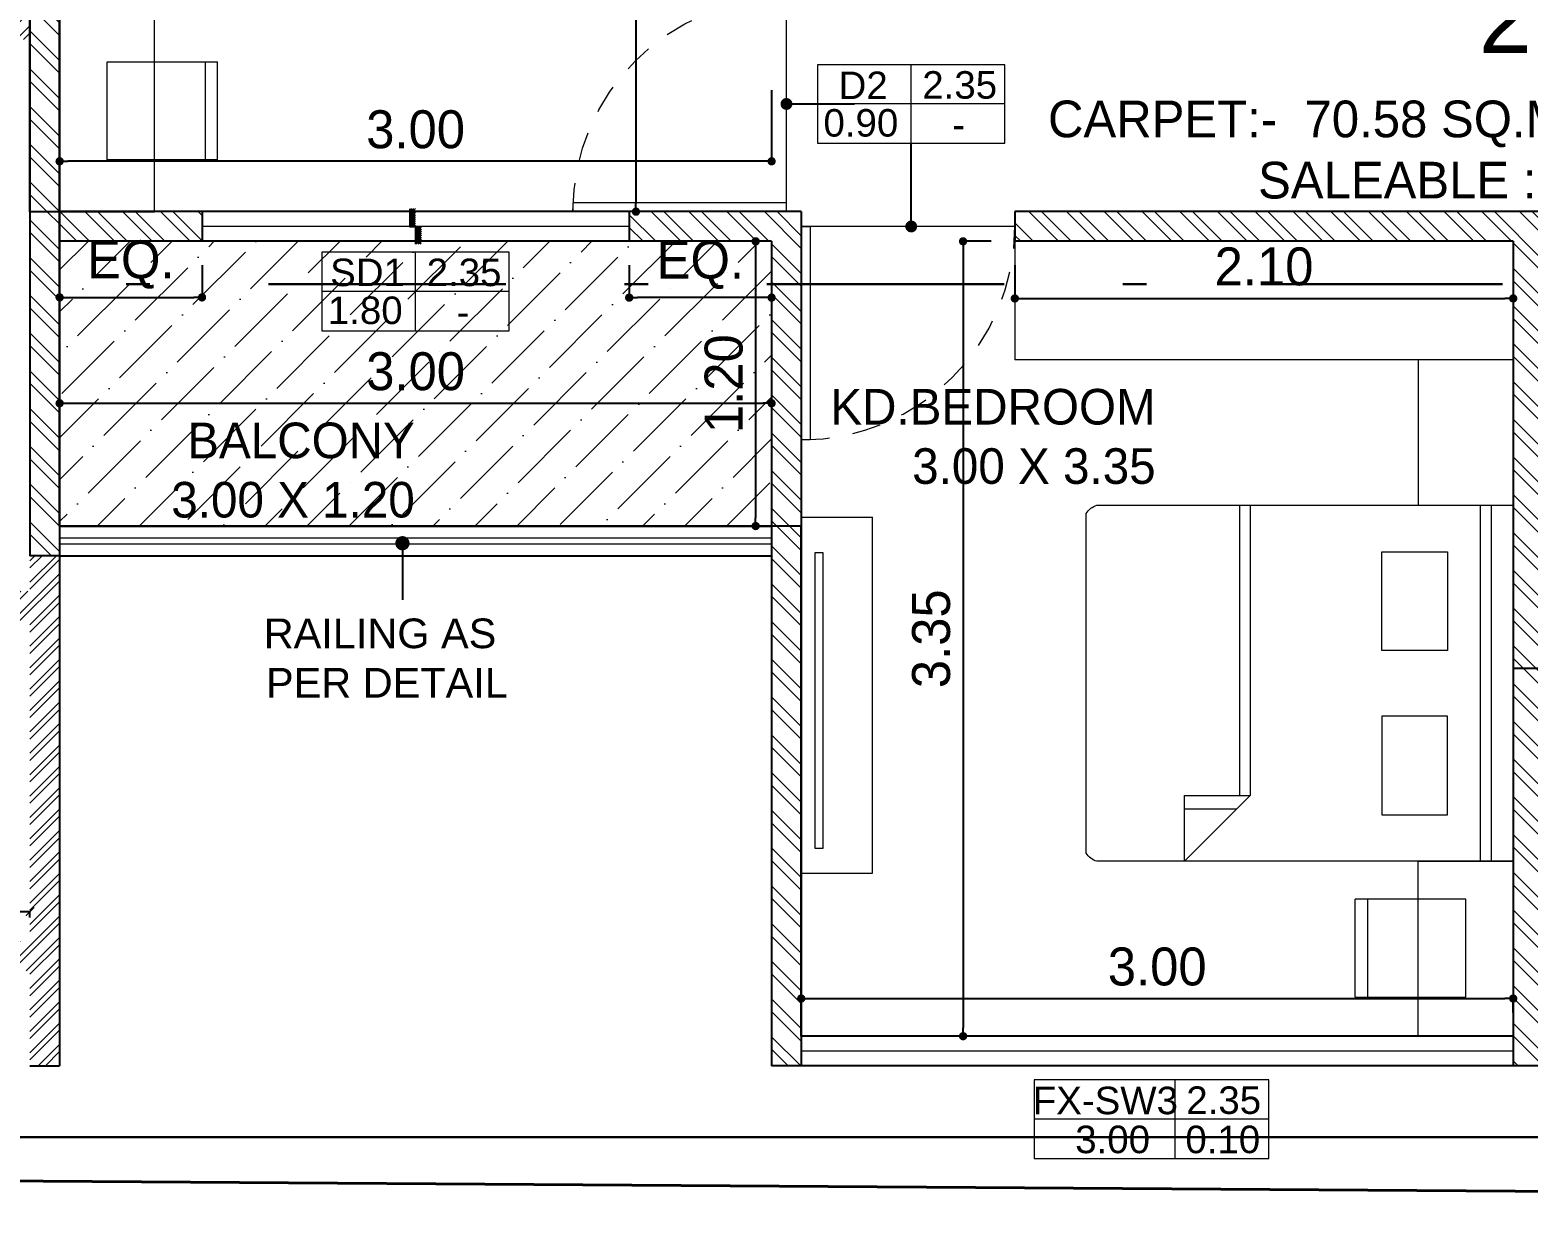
# Model space of a CAD drawing. Header units: metres. Extents: x 494 to 1845, y -666 to 1061.
# Drawn here: x 1526.99 to 1533.3, y 271.01 to 276.02 of the extents above; entities that cross this region are included whole.
import ezdxf

# ---------------------------------------------------------------- set-up
doc = ezdxf.new("R2010")
doc.units = ezdxf.units.M
doc.header["$MEASUREMENT"] = 0
for name, pattern in [('1', [0]), ('ACAD_ISO02W100', [15, 12, -3]), ('DASHDOTX2', [2, 1, -0.5, 0, -0.5])]:
    doc.linetypes.add(name, pattern=pattern)
doc.layers.get('Defpoints').update_dxf_attribs({"color": 12})
for name, color, linetype in [('A-AREA', 1, 'Continuous'), ('PLOT - SURVEY', 1, '1'), ('TILE DROP', 180, '1'), ('VDA DIMENSION', 8, 'Continuous'), ('VDA-TEXT', 250, '1'), ('VDA-WALL BELOW', 8, 'Continuous'), ('VDA_RAILING NOTE', 4, '1'), ('VDA_ROOF', 250, 'Continuous')]:
    doc.layers.add(name, color=color, linetype=linetype)
for name, color, linetype, lineweight in [('A-Wall Hatch', 8, 'Continuous', 9), ('ARCHITECTURAL COMMENTS', 2, 'Continuous', 30), ('DIMENSION', 8, 'Continuous', 5), ('VDA-DOOR', 23, 'Continuous', 5), ('VDA-DW TAGS', 4, 'Continuous', 9), ('VDA-FURNITURE', 8, 'Continuous', 13), ('VDA-HATCH', 8, 'Continuous', 9), ('VDA-RAILING', 25, 'Continuous', 5), ('VDA-SLIDING DOOR', 4, 'Continuous', 9), ('VDA-WALL', 250, 'Continuous', 25), ('VDA_FURNITURE', 8, 'Continuous', 13)]:
    doc.layers.add(name, color=color, linetype=linetype, lineweight=lineweight)
doc.styles.add('arial', font='arial.ttf', dxfattribs={"height": 0.3})
doc.styles.add('RS', font='GOTHIC.TTF')
doc.styles.get("Standard").update_dxf_attribs({"font": 'arial.ttf'})
doc.dimstyles.new('SMALL', dxfattribs={"dimtxt": 0.16, "dimasz": 0.05, "dimexe": 0, "dimexo": 0, "dimgap": 0.05, "dimtad": 0, "dimdec": 1, "dimzin": 0, "dimdsep": 46, "dimtxsty": 'RS', "dimblk": 'ARCHTICK', "dimcen": 2.5, "dimclrd": 256, "dimclre": 256, "dimclrt": 5, "dimadec": 0, "dimazin": 0, "dimtfac": 1, "dimtofl": 0, "dimtmove": 0, "dimatfit": 3, "dimldrblk": 'ARCHTICK', "dimfxl": 0, "dimtolj": 1, "dimtzin": 0, "dimarcsym": 0})
doc.dimstyles.new('SMALL-1', dxfattribs={"dimtxt": 0.16, "dimasz": 0.035, "dimexe": 0, "dimexo": 0.1, "dimgap": 0.05, "dimtad": 1, "dimzin": 0, "dimdsep": 46, "dimtxsty": 'RS', "dimblk": 'DOT', "dimcen": 2.5, "dimclrd": 256, "dimclre": 256, "dimclrt": 5, "dimadec": 0, "dimazin": 0, "dimtfac": 1, "dimtdec": 3, "dimtofl": 0, "dimtmove": 0, "dimatfit": 3, "dimfxl": 0, "dimtolj": 1, "dimtzin": 0, "dimarcsym": 0})
pattern_1 = [(135, (-4e-16, 0.375), (-0.00441942, -0.00441942), [])]

# ---------------------------------------------------------------- blocks, each defined once
blk = doc.blocks.new('SADFASDFS')
at = {"color": 1, "linetype": 'DASHDOTX2', "lineweight": 30}
blk.add_line((64.8523, 0.8567), (-0.9849, 0.8567), dxfattribs=at)
blk = doc.blocks.new('_ArchTick')
at = {"color": 0, "linetype": 'ByBlock', "const_width": 0.15}
blk.add_lwpolyline([(-0.5, -0.5), (0.5, 0.5)], dxfattribs=at)
blk = doc.blocks.new('*D207')
at = {"layer": 'Defpoints', "color": 0}
for p in [(1526.9853, 272.2999), (1526.0853, 272.1747), (1526.9853, 272.1747)]:
    blk.add_point(p, dxfattribs=at)
at = {"layer": 'VDA DIMENSION', "lineweight": -2}
for p, q in [((1526.0853, 272.2747), (1526.0853, 272.2999)), ((1526.0853, 272.2999), (1526.9853, 272.2999)), ((1526.9853, 272.2747), (1526.9853, 272.2999))]:
    blk.add_line(p, q, dxfattribs=at)
at = {"layer": 'VDA DIMENSION', "lineweight": -2, "xscale": 0.035, "yscale": 0.035, "zscale": 0.035}
for p, rotation in [((1526.0853, 272.2999), 179.9999999990736), ((1526.9853, 272.2999), 359.9999999990736)]:
    blk.add_blockref('_ArchTick', p, dxfattribs=dict(at, rotation=rotation))
at = {"layer": 'VDA DIMENSION', "color": 5, "insert": (1526.5353, 272.413), "char_height": 0.12, "attachment_point": 5, "style": 'RS'}
blk.add_mtext('\\A1;0.90', dxfattribs=at)
blk = doc.blocks.new('DFSDFASDFASD')
at = {"layer": 'VDA_ROOF', "color": 5, "lineweight": 30, "ltscale": 4}
blk.add_lwpolyline([(43.72, 7.8762), (16.8656, 4.45), (-16.85, 4.45), (-16.85, -6.375), (7.45, -6.375), (7.45, -7.275), (43.72, -7.275), (43.72, -3.7999), (45.045, -3.7999), (45.045, 0.8251), (43.72, 0.8251)], close=True, dxfattribs=at)
blk = doc.blocks.new('DFV')
at = {"layer": 'VDA_FURNITURE'}
for p, q in [((164.983, 153.5325), (164.9829, 153.0667)), ((164.983, 153.5325), (165.397, 153.5324)), ((165.3969, 153.0666), (165.397, 153.5324)), ((165.397, 153.4806), (164.983, 153.4807)), ((164.9829, 153.0667), (165.3969, 153.0666))]:
    blk.add_line(p, q, dxfattribs=at)
blk = doc.blocks.new('zw$DE63')
at = {"layer": 'VDA-FURNITURE', "extrusion": (-1.50799e-06, 1.20478e-06, 1)}
for p, q in [((0, 1.4654), (0, 0.0346)), ((1.8, 1.5), (0.0462, 1.5)), ((0.6923, 1.2231), (0.4154, 1.5)), ((0.4154, 1.5), (0.4154, 1.2231)), ((1.8, 1.5), (1.6615, 1.5)), ((1.6615, 1.5), (1.6616, 0)), ((1.7077, 0), (1.7077, 1.5)), ((1.8, 0), (1.8, 1.5)), ((1.8, 0), (1.8, 1.5)), ((0.6346, 1.2808), (0.4154, 1.2808)), ((1.2462, 0.8885), (1.2462, 1.3039)), ((1.2462, 1.3039), (1.5231, 1.3039)), ((1.5231, 1.3039), (1.5231, 0.8885)), ((0.4154, 1.2231), (0.6923, 1.2231)), ((0.6462, 0), (0.6462, 1.2231)), ((0.6923, 0), (0.6923, 1.2231)), ((1.5231, 0.8885), (1.2462, 0.8885)), ((1.5231, 0.6116), (1.2462, 0.6116)), ((1.2462, 0.6116), (1.2462, 0.1962)), ((1.5231, 0.1962), (1.5231, 0.6116)), ((1.2462, 0.1962), (1.5231, 0.1962)), ((0.0462, 0), (1.8, 0)), ((1.6616, 0), (1.8, 0))]:
    blk.add_line(p, q, dxfattribs=at)
at = {"layer": 'VDA-FURNITURE'}
for centre, start, end in [((0.065, 1.4268), 104.43861, 149.30258), ((0.065, 0.0732), 210.69742, 255.56139)]:
    blk.add_arc(centre, 0.0756, start, end, dxfattribs=at)
blk = doc.blocks.new('_Dot')
at = {"color": 0, "linetype": 'ByBlock', "lineweight": -2}
blk.add_line((-0.5, 0), (-1, 0), dxfattribs=at)
at = {"color": 0, "linetype": 'ByBlock', "const_width": 0.5}
blk.add_lwpolyline([(-0.25, 0, 1), (0.25, 0, 1)], format="xyb", close=True, dxfattribs=at)
blk = doc.blocks.new('*D412')
at = {"layer": 'Defpoints', "color": 0, "transparency": 16777216}
for p in [(1.815, -1.5808), (1.2435, -5.3558), (1.815, -5.3558)]:
    blk.add_point(p, dxfattribs=at)
at = {"layer": 'DIMENSION', "lineweight": -2, "transparency": 16777216}
for p, q in [((1.5435, -1.5808), (1.2435, -1.5808)), ((1.2435, -1.6158), (1.2435, -5.3208)), ((1.5435, -5.3558), (1.2435, -5.3558))]:
    blk.add_line(p, q, dxfattribs=at)
at = {"layer": 'DIMENSION', "lineweight": -2, "transparency": 16777216, "xscale": 0.035, "yscale": 0.035, "zscale": 0.035}
for p, rotation in [((1.2435, -1.5808), 90), ((1.2435, -5.3558), 270)]:
    blk.add_blockref('_Dot', p, dxfattribs=dict(at, rotation=rotation))
at = {"layer": 'DIMENSION', "color": 5, "transparency": 16777216, "insert": (1.1095, -3.4683), "char_height": 0.16, "attachment_point": 5, "rotation": 90, "style": 'RS'}
blk.add_mtext('\\A1;3.78', dxfattribs=at)
blk = doc.blocks.new('*D413')
at = {"layer": 'Defpoints', "color": 0, "transparency": 16777216}
for p in [(-1.185, -4.4559), (1.815, -4.4558), (-1.185, -5.1436)]:
    blk.add_point(p, dxfattribs=at)
at = {"layer": 'DIMENSION', "lineweight": -2, "transparency": 16777216}
for p, q in [((-1.185, -4.8436), (-1.185, -5.1436)), ((1.815, -4.8436), (1.815, -5.1436)), ((1.78, -5.1436), (-1.15, -5.1436))]:
    blk.add_line(p, q, dxfattribs=at)
at = {"layer": 'DIMENSION', "lineweight": -2, "transparency": 16777216, "xscale": 0.035, "yscale": 0.035, "zscale": 0.035, "rotation": 180}
blk.add_blockref('_Dot', (-1.185, -5.1436), dxfattribs=at)
at = {"layer": 'DIMENSION', "lineweight": -2, "transparency": 16777216, "xscale": 0.035, "yscale": 0.035, "zscale": 0.035}
blk.add_blockref('_Dot', (1.815, -5.1436), dxfattribs=at)
at = {"layer": 'DIMENSION', "color": 5, "transparency": 16777216, "insert": (0.315, -5.0096), "char_height": 0.16, "attachment_point": 5, "style": 'RS'}
blk.add_mtext('\\A1;3.00', dxfattribs=at)
blk = doc.blocks.new('0.9M D')
at = {"layer": 'VDA-DOOR'}
for p, q in [((1526.4784, 311.0275), (1526.4784, 311.9268)), ((1526.4784, 311.9268), (1526.5163, 311.9268)), ((1526.5163, 311.9268), (1526.5163, 311.0275)), ((1526.5163, 311.0275), (1526.4784, 311.0275))]:
    blk.add_line(p, q, dxfattribs=at)
at = {"layer": 'VDA-DOOR', "linetype": 'ACAD_ISO02W100', "ltscale": 0.01}
blk.add_arc((1526.4784, 311.9275), 0.9, 270, 359.95753, dxfattribs=at)
blk = doc.blocks.new('*D420')
at = {"layer": 'Defpoints', "color": 0, "transparency": 16777216}
for p in [(-1.185, -5.4808), (-0.585, -5.4808), (-0.585, -5.7171)]:
    blk.add_point(p, dxfattribs=at)
at = {"layer": 'DIMENSION', "lineweight": -2, "transparency": 16777216}
for p, q in [((-1.185, -5.5808), (-1.185, -5.7171)), ((-0.585, -5.5808), (-0.585, -5.7171)), ((-1.15, -5.7171), (-0.62, -5.7171))]:
    blk.add_line(p, q, dxfattribs=at)
at = {"layer": 'DIMENSION', "lineweight": -2, "transparency": 16777216, "xscale": 0.035, "yscale": 0.035, "zscale": 0.035, "rotation": 180}
blk.add_blockref('_Dot', (-1.185, -5.7171), dxfattribs=at)
at = {"layer": 'DIMENSION', "lineweight": -2, "transparency": 16777216, "xscale": 0.035, "yscale": 0.035, "zscale": 0.035}
blk.add_blockref('_Dot', (-0.585, -5.7171), dxfattribs=at)
at = {"layer": 'DIMENSION', "color": 5, "transparency": 16777216, "insert": (-0.885, -5.5788), "char_height": 0.16, "attachment_point": 5, "style": 'RS'}
blk.add_mtext('\\A1;EQ.', dxfattribs=at)
blk = doc.blocks.new('*D421')
at = {"layer": 'Defpoints', "color": 0, "transparency": 16777216}
for p in [(1.215, -5.4808), (1.815, -5.4808), (1.215, -5.7182)]:
    blk.add_point(p, dxfattribs=at)
at = {"layer": 'DIMENSION', "lineweight": -2, "transparency": 16777216}
for p, q in [((1.215, -5.5808), (1.215, -5.7182)), ((1.815, -5.5808), (1.815, -5.7182)), ((1.78, -5.7182), (1.25, -5.7182))]:
    blk.add_line(p, q, dxfattribs=at)
at = {"layer": 'DIMENSION', "lineweight": -2, "transparency": 16777216, "xscale": 0.035, "yscale": 0.035, "zscale": 0.035, "rotation": 180}
blk.add_blockref('_Dot', (1.215, -5.7182), dxfattribs=at)
at = {"layer": 'DIMENSION', "lineweight": -2, "transparency": 16777216, "xscale": 0.035, "yscale": 0.035, "zscale": 0.035}
blk.add_blockref('_Dot', (1.815, -5.7182), dxfattribs=at)
at = {"layer": 'DIMENSION', "color": 5, "transparency": 16777216, "insert": (1.515, -5.5799), "char_height": 0.16, "attachment_point": 5, "style": 'RS'}
blk.add_mtext('\\A1;EQ.', dxfattribs=at)
blk = doc.blocks.new('*D422')
at = {"layer": 'Defpoints', "color": 0, "transparency": 16777216}
for p in [(-1.185, -5.4808), (1.815, -5.4808), (1.815, -6.1635)]:
    blk.add_point(p, dxfattribs=at)
at = {"layer": 'DIMENSION', "lineweight": -2, "transparency": 16777216}
for p, q in [((-1.185, -5.8635), (-1.185, -6.1635)), ((1.815, -5.8635), (1.815, -6.1635)), ((-1.15, -6.1635), (1.78, -6.1635))]:
    blk.add_line(p, q, dxfattribs=at)
at = {"layer": 'DIMENSION', "lineweight": -2, "transparency": 16777216, "xscale": 0.035, "yscale": 0.035, "zscale": 0.035, "rotation": 180}
blk.add_blockref('_Dot', (-1.185, -6.1635), dxfattribs=at)
at = {"layer": 'DIMENSION', "lineweight": -2, "transparency": 16777216, "xscale": 0.035, "yscale": 0.035, "zscale": 0.035}
blk.add_blockref('_Dot', (1.815, -6.1635), dxfattribs=at)
at = {"layer": 'DIMENSION', "color": 5, "transparency": 16777216, "insert": (0.315, -6.0294), "char_height": 0.16, "attachment_point": 5, "style": 'RS'}
blk.add_mtext('\\A1;3.00', dxfattribs=at)
blk = doc.blocks.new('*D423')
at = {"layer": 'Defpoints', "color": 0, "transparency": 16777216}
for p in [(1.815, -5.4808), (1.7479, -6.6808), (1.815, -6.6808)]:
    blk.add_point(p, dxfattribs=at)
at = {"layer": 'DIMENSION', "lineweight": -2, "transparency": 16777216}
for p, q in [((1.7479, -5.4808), (1.7479, -5.4808)), ((1.7479, -5.5158), (1.7479, -6.6458)), ((1.7479, -6.6808), (1.7479, -6.6808))]:
    blk.add_line(p, q, dxfattribs=at)
at = {"layer": 'DIMENSION', "lineweight": -2, "transparency": 16777216, "xscale": 0.035, "yscale": 0.035, "zscale": 0.035}
for p, rotation in [((1.7479, -5.4808), 90), ((1.7479, -6.6808), 270)]:
    blk.add_blockref('_Dot', p, dxfattribs=dict(at, rotation=rotation))
at = {"layer": 'DIMENSION', "color": 5, "transparency": 16777216, "insert": (1.6139, -6.0808), "char_height": 0.16, "attachment_point": 5, "rotation": 90, "style": 'RS'}
blk.add_mtext('\\A1;1.20', dxfattribs=at)
blk = doc.blocks.new('*D425')
at = {"layer": 'Defpoints', "color": 0, "transparency": 16777216}
for p in [(4.94, -8.6721), (1.94, -8.8308), (4.94, -8.831)]:
    blk.add_point(p, dxfattribs=at)
at = {"layer": 'DIMENSION', "lineweight": -2, "transparency": 16777216}
for p, q in [((1.94, -8.7308), (1.94, -8.6721)), ((1.975, -8.6721), (4.905, -8.6721)), ((4.94, -8.731), (4.94, -8.6721))]:
    blk.add_line(p, q, dxfattribs=at)
at = {"layer": 'DIMENSION', "lineweight": -2, "transparency": 16777216, "xscale": 0.035, "yscale": 0.035, "zscale": 0.035, "rotation": 180}
blk.add_blockref('_Dot', (1.94, -8.6721), dxfattribs=at)
at = {"layer": 'DIMENSION', "lineweight": -2, "transparency": 16777216, "xscale": 0.035, "yscale": 0.035, "zscale": 0.035}
blk.add_blockref('_Dot', (4.94, -8.6721), dxfattribs=at)
at = {"layer": 'DIMENSION', "color": 5, "transparency": 16777216, "insert": (3.44, -8.5381), "char_height": 0.16, "attachment_point": 5, "style": 'RS'}
blk.add_mtext('\\A1;3.00', dxfattribs=at)
blk = doc.blocks.new('*D426')
at = {"layer": 'Defpoints', "color": 0, "transparency": 16777216}
for p in [(2.84, -5.4808), (4.94, -5.4808), (4.94, -5.7215)]:
    blk.add_point(p, dxfattribs=at)
at = {"layer": 'DIMENSION', "lineweight": -2, "transparency": 16777216}
for p, q in [((2.84, -5.5808), (2.84, -5.7215)), ((4.94, -5.5808), (4.94, -5.7215)), ((2.875, -5.7215), (4.905, -5.7215))]:
    blk.add_line(p, q, dxfattribs=at)
at = {"layer": 'DIMENSION', "lineweight": -2, "transparency": 16777216, "xscale": 0.035, "yscale": 0.035, "zscale": 0.035, "rotation": 180}
blk.add_blockref('_Dot', (2.84, -5.7215), dxfattribs=at)
at = {"layer": 'DIMENSION', "lineweight": -2, "transparency": 16777216, "xscale": 0.035, "yscale": 0.035, "zscale": 0.035}
blk.add_blockref('_Dot', (4.94, -5.7215), dxfattribs=at)
at = {"layer": 'DIMENSION', "color": 5, "transparency": 16777216, "insert": (3.89, -5.5875), "char_height": 0.16, "attachment_point": 5, "style": 'RS'}
blk.add_mtext('\\A1;2.10', dxfattribs=at)
blk = doc.blocks.new('*D427')
at = {"layer": 'Defpoints', "color": 0, "transparency": 16777216}
for p in [(2.84, -5.4808), (2.622, -8.8308), (2.84, -8.8308)]:
    blk.add_point(p, dxfattribs=at)
at = {"layer": 'DIMENSION', "lineweight": -2, "transparency": 16777216}
for p, q in [((2.74, -5.4808), (2.622, -5.4808)), ((2.622, -5.5158), (2.622, -8.7958)), ((2.74, -8.8308), (2.622, -8.8308))]:
    blk.add_line(p, q, dxfattribs=at)
at = {"layer": 'DIMENSION', "lineweight": -2, "transparency": 16777216, "xscale": 0.035, "yscale": 0.035, "zscale": 0.035}
for p, rotation in [((2.622, -5.4808), 90), ((2.622, -8.8308), 270)]:
    blk.add_blockref('_Dot', p, dxfattribs=dict(at, rotation=rotation))
at = {"layer": 'DIMENSION', "color": 5, "transparency": 16777216, "insert": (2.488, -7.1558), "char_height": 0.16, "attachment_point": 5, "rotation": 90, "style": 'RS'}
blk.add_mtext('\\A1;3.35', dxfattribs=at)
blk = doc.blocks.new('FX SW3')
at = {"layer": 'VDA-DW TAGS'}
for p, q in [((1527.9859, 314.0155), (1527.9859, 314.3464)), ((1528.3807, 314.1809), (1527.3911, 314.1809))]:
    blk.add_line(p, q, dxfattribs=at)
blk.add_lwpolyline([(1528.3807, 314.3464), (1527.3911, 314.3464), (1527.3911, 314.0155), (1528.3807, 314.0155)], close=True, dxfattribs=at)
at = {"layer": 'VDA-DW TAGS', "char_height": 0.11598, "attachment_point": 8, "style": 'arial'}
for s, insert, width in [('FX-SW3', (1527.6913, 314.2004), 0.282293), ('2.35', (1528.19, 314.2016), 0.282293), ('3.00', (1527.722, 314.0362), 0.27584), ('0.10', (1528.1861, 314.0362), 0.366174)]:
    blk.add_mtext(s, dxfattribs=dict(at, insert=insert, width=width))
blk = doc.blocks.new('D2 F')
at = {"layer": 'VDA-DW TAGS'}
for p, q in [((1526.932, 317.9785), (1526.932, 318.3094)), ((1527.3267, 318.144), (1526.537, 318.144))]:
    blk.add_line(p, q, dxfattribs=at)
blk.add_lwpolyline([(1527.3267, 318.3094), (1526.537, 318.3094), (1526.537, 317.9785), (1527.3267, 317.9785)], close=True, dxfattribs=at)
at = {"layer": 'VDA-DW TAGS', "attachment_point": 8, "style": 'arial'}
for s, insert, char_height, width in [('D2', (1526.7293, 318.1646), 0.11598, 0.282293), ('2.35', (1527.1361, 318.1646), 0.11598, 0.282293), ('0.90', (1526.7198, 318.0048), 0.11598, 0.27584), ('-', (1527.1322, 317.9992), 0.116, 0.366174)]:
    blk.add_mtext(s, dxfattribs=dict(at, insert=insert, char_height=char_height, width=width))
blk = doc.blocks.new('TT-level diff-flat-14')
at = {"layer": 'TILE DROP'}
h = blk.add_hatch(dxfattribs=at)
h.set_pattern_fill('ANSI31', color=256, scale=0.05, angle=90, style=0)
h.set_pattern_definition(pattern_1)
h.paths.add_polyline_path([(-0.075, 0.025), (-0.075, 0), (0, 0), (0, 0.025)])
h = blk.add_hatch(dxfattribs=at)
h.set_pattern_fill('ANSI31', color=256, scale=0.05, angle=90, style=0)
h.set_pattern_definition(pattern_1)
h.paths.add_polyline_path([(0, 0), (0, -0.025), (0.075, -0.025), (0.075, 0)])
for points in [[(0, 0), (-0.075, 0)], [(0.075, -0.025), (0, -0.025), (0, 0), (-0.075, 0)]]:
    blk.add_lwpolyline(points, dxfattribs=at)
blk = doc.blocks.new('SD3')
at = {"layer": 'VDA-DW TAGS'}
for p, q in [((1531.7239, 314.2677), (1531.7239, 314.5986)), ((1532.1186, 314.4332), (1531.3289, 314.4332))]:
    blk.add_line(p, q, dxfattribs=at)
blk.add_lwpolyline([(1532.1186, 314.5986), (1531.3289, 314.5986), (1531.3289, 314.2677), (1532.1186, 314.2677)], close=True, dxfattribs=at)
at = {"layer": 'VDA-DW TAGS', "attachment_point": 8, "style": 'arial'}
for s, insert, char_height, width in [('SD1', (1531.5212, 314.4538), 0.11598, 0.282293), ('2.35', (1531.928, 314.4538), 0.11598, 0.282293), ('1.80', (1531.5116, 314.294), 0.11598, 0.27584), ('-', (1531.9241, 314.2884), 0.116, 0.366174)]:
    blk.add_mtext(s, dxfattribs=dict(at, insert=insert, char_height=char_height, width=width))
blk = doc.blocks.new('AFDADSFADSF')
at = {"layer": 'A-Wall Hatch', "ltscale": 0.1}
h = blk.add_hatch(dxfattribs=at)
h.set_pattern_fill('ANSI32', color=256, scale=0.3, angle=270)
h.set_pattern_definition([(315, (5.06504, -8.95583), (0.0795495, 0.0795495), []), (315, (5.06504, -9.00886), (0.0795495, 0.0795495), [])])
h.paths.add_polyline_path([(3.29, 0.6442), (3.415, 0.6442), (3.415, 1.5442), (6.765, 1.5442), (6.765, -1.8808), (5.515, -1.8808), (5.515, -2.0058), (7.24, -2.0058), (7.24, -1.8808), (6.89, -1.8808), (6.89, -0.5308), (7.24, -0.5308), (7.24, -0.4058), (6.89, -0.4058), (6.89, 1.6692), (3.29, 1.6692)])
h.paths.add_polyline_path([(-1.31, -6.8058), (-1.185, -6.8058), (-1.185, 0.9442), (0.165, 0.9442), (0.165, -0.0058), (0.29, -0.0058), (0.29, 1.0692), (-1.31, 1.0692)])
h.paths.add_polyline_path([(-0.435, -1.5808), (1.815, -1.5808), (1.815, -4.4558), (1.94, -4.4558), (1.94, -1.5808), (2.315, -1.5808), (2.315, -1.4558), (0.29, -1.4558), (0.29, -0.6058), (0.165, -0.6058), (0.165, -1.4558), (-0.435, -1.4558)])
h.paths.add_polyline_path([(2.84, -5.4808), (4.94, -5.4808), (4.94, -8.9558), (5.065, -8.9558), (5.065, -5.3558), (2.84, -5.3558)])
h.paths.add_polyline_path([(7.365, -5.4808), (7.365, -7.4058), (7.49, -7.4058), (7.49, -5.4808), (8.365, -5.4808), (8.365, -0.4058), (8.24, -0.4058), (8.24, -5.3558), (7.365, -5.3558)])
h.paths.add_polyline_path([(2.915, -1.5807), (2.915, -1.4558), (3.29, -1.4558), (3.29, -0.5558), (3.415, -0.5558), (3.415, -1.4558), (4.315, -1.4558), (4.315, -2.0058), (4.19, -2.0058), (4.19, -1.5808), (3.415, -1.5808), (3.415, -4.4558), (3.29, -4.4558), (3.29, -3.6558), (2.69, -3.6558), (2.69, -3.5308), (3.29, -3.5308), (3.29, -1.5808), (2.9209, -1.5808), (2.9209, -1.5807)])
h.paths.add_polyline_path([(1.215, -5.4808), (1.815, -5.4808), (1.815, -8.9558), (1.94, -8.9558), (1.94, -5.3558), (1.215, -5.3558)])
h.paths.add_polyline_path([(-1.185, -5.4808), (-1.185, -5.3558), (-0.585, -5.3558), (-0.585, -5.4808)])
h.paths.add_polyline_path([(6.865, -5.4808), (6.865, -5.3558), (7.365, -5.3558), (7.365, -5.4808)])
at = {"layer": 'VDA-HATCH'}
h = blk.add_hatch(dxfattribs=at)
h.set_pattern_fill('ANSI36', color=43)
h.set_pattern_definition([(45, (-42512.66198, 14913.07377), (0.06629126074, 0.24306795603), [0.3125, -0.0625, 0, -0.0625])])
h.paths.add_polyline_path([(5.065, -7.2808), (7.365, -7.2808), (7.365, -5.4808), (5.065, -5.4808)])
h.paths.add_polyline_path([(-1.185, -6.6808), (1.815, -6.6808), (1.815, -5.4808), (-1.185, -5.4808)])
h.paths.add_polyline_path([(4.315, -1.4558), (3.415, -1.4558), (3.415, 1.5442), (4.315, 1.5442)])
blk.add_lwpolyline([(-1.185, -5.3559), (-1.31, -5.3559), (-1.31, -1.4558), (-1.185, -1.4558)], close=True)
at = {"layer": 'A-AREA'}
blk.add_lwpolyline([(-1.185, 0.9442), (0.165, 0.9442), (0.165, -1.5808), (3.415, -1.5808), (3.415, 1.5442), (6.765, 1.5442), (6.765, -0.5308), (7.24, -0.5308), (7.24, -0.4058), (8.24, -0.4058), (8.24, -5.3558), (7.365, -5.3558), (7.365, -7.2808), (4.94, -7.2808), (4.94, -8.831), (1.94, -8.8308), (1.94, -6.6808), (-1.185, -6.6808), (-1.185, 0.9442)], dxfattribs=at)
at = {"layer": 'VDA-DOOR'}
for p, q in [((1.8775, -5.3558), (1.8775, -4.4558)), ((2.84, -5.4183), (1.94, -5.4183))]:
    blk.add_line(p, q, dxfattribs=at)
at = {"layer": 'VDA-FURNITURE'}
for p, q in [((2.84, -5.4808), (2.84, -5.9808)), ((4.94, -5.9808), (2.84, -5.9808)), ((1.94, -6.6434), (2.24, -6.6434)), ((2.24, -8.1434), (2.24, -6.6434)), ((1.94, -8.1434), (2.24, -8.1434))]:
    blk.add_line(p, q, dxfattribs=at)
for points in [[(-0.785, -4.5059), (-1.185, -4.5059), (-1.185, -5.3559), (-0.785, -5.3559)], [(4.54, -6.5933), (4.94, -6.5933), (4.94, -5.9808), (4.54, -5.9808)], [(1.9979, -8.0389), (2.0326, -8.0389), (2.0326, -6.7931), (1.9979, -6.7931)], [(4.54, -8.0934), (4.94, -8.0934), (4.94, -8.831), (4.54, -8.831)]]:
    blk.add_lwpolyline(points, close=True, dxfattribs=at)
at = {"layer": 'VDA-RAILING'}
for p, q in [((-1.185, -6.7308), (1.815, -6.7308)), ((-1.185, -6.7558), (1.815, -6.7558))]:
    blk.add_line(p, q, dxfattribs=at)
at = {"layer": 'VDA-SLIDING DOOR'}
for p, q in [((1.215, -5.4183), (-0.585, -5.4183)), ((4.94, -8.8933), (1.94, -8.8933))]:
    blk.add_line(p, q, dxfattribs=at)
at = {"layer": 'VDA-WALL'}
for p, q in [((-1.31, 1.0692), (-1.31, -6.8058)), ((-1.185, 0.9442), (-1.185, -5.3558)), ((-0.585, -5.3558), (-1.185, -5.3558)), ((-0.585, -5.3558), (-0.585, -5.4808)), ((1.94, -5.3558), (1.215, -5.3558)), ((1.215, -5.3558), (1.215, -5.4808)), ((1.94, -5.3558), (1.94, -8.9558)), ((5.065, -5.3558), (2.84, -5.3558)), ((2.84, -5.3558), (2.84, -5.4808)), ((-1.185, -5.4808), (-1.185, -6.8058)), ((-0.585, -5.4808), (-1.185, -5.4808)), ((1.815, -5.4808), (1.215, -5.4808)), ((1.815, -5.4808), (1.815, -8.9558)), ((4.94, -5.4808), (2.84, -5.4808)), ((4.94, -5.4808), (4.94, -8.9558)), ((-1.185, -6.8058), (-1.31, -6.8058)), ((1.94, -8.9558), (1.815, -8.9558)), ((5.065, -8.9558), (4.94, -8.9558))]:
    blk.add_line(p, q, dxfattribs=at)
at = {"layer": 'VDA-WALL BELOW'}
for p, q in [((1.215, -5.3558), (-0.585, -5.3558)), ((1.215, -5.4808), (-0.585, -5.4808)), ((-1.185, -6.6808), (1.815, -6.6808)), ((-1.185, -6.8058), (1.815, -6.8058)), ((4.94, -8.8308), (1.94, -8.8308)), ((4.94, -8.9558), (1.94, -8.9558))]:
    blk.add_line(p, q, dxfattribs=at)
at = {"xscale": -1, "rotation": 270}
blk.add_blockref('TT-level diff-flat-14', (0.315, -5.4183), dxfattribs=at)
blk.add_blockref('SD3', (-1531.4088, -320.1251))
at = {"layer": 'VDA-FURNITURE', "extrusion": (-2.00688e-08, 0.000111805, 1), "xscale": -1.000054247983929, "yscale": 1.000054247983927, "zscale": 1.00005424798392, "rotation": 269.9850941057657}
blk.add_blockref('DFV', (-154.103, -170.0897, -0.019), dxfattribs=at)
at = {"layer": 'VDA-FURNITURE', "xscale": -1, "rotation": 180.0000002734229}
blk.add_blockref('zw$DE63', (3.14, -6.5934), dxfattribs=at)
at = {"layer": 'VDA-FURNITURE', "lineweight": 0, "extrusion": (2.00688e-08, 0.000111805, 1), "xscale": 1.000054247983927, "yscale": 1.000054247983927, "zscale": 1.000054247983927, "rotation": 90.01490589218275}
blk.add_blockref('DFV', (157.858, -173.619, -0.0009), dxfattribs=at)
at = {"layer": 'VDA-HATCH', "xscale": -1, "rotation": 270}
blk.add_blockref('0.9M D', (-310.0493, -1531.8342), dxfattribs=at)
at = {"layer": 'VDA-HATCH'}
for name, p in [('D2 F', (-1524.5285, -323.0459)), ('0.9M D', (-1524.5383, -317.3452)), ('FX SW3', (-1524.4699, -323.3617))]:
    blk.add_blockref(name, p, dxfattribs=at)
at = {"layer": 'VDA-TEXT', "color": 1, "insert": (6.5793, -4.3875, 0), "char_height": 0.154743, "width": 3.915188, "attachment_point": 3}
blk.add_mtext('\\pt10;{\\fCentury Gothic|b0|i0|c0|p34;\\H1.93869x;\\C5;2 BHK - A}\\P\\pt9,10;{\\fCentury Gothic|b0|i0|c0|p34;\\H1.00000x;CARPET:-  70.58 SQ.M/ 759.72 SQ.FT}\\P\\pt10;{\\fCentury Gothic|b0|i0|c0|p34;\\H1.00000x;SALEABLE :- 1048.41 SQ.FT }', dxfattribs=at)
at = {"layer": 'VDA-TEXT', "char_height": 0.15, "width": 1.314504061156185e-11, "attachment_point": 3, "style": 'arial'}
for s, insert in [('\\pi0.66980;{\\fCentury Gothic|b0|i0|c0|p34;KD.BEDROOM  }\\P\\pi0.85059;{\\fCentury Gothic|b0|i0|c0|p34;3.00 X 3.35}', (3.4334, -6.1029)), ('\\pi0.53255;{\\fCentury Gothic|b0|i0|c0|p34;BALCONY  }\\P\\pi0.51205;{\\fCentury Gothic|b0|i0|c0|p34;3.00 X 1.20}', (0.3115, -6.2448))]:
    blk.add_mtext(s, dxfattribs=dict(at, insert=insert))
at = {"layer": 'DIMENSION'}
dim = blk.add_linear_dim(base=(1.2435265087, -5.3558286846), p1=(1.8150367361, -1.5808286846), p2=(1.8150367361, -5.3558286846), angle=90, dimstyle='SMALL-1', dxfattribs=at)
dim.commit()
dim.dimension.update_dxf_attribs({"geometry": '*D412', "text_midpoint": (1.2435265087, -3.4683286846), "dimtype": 160})
for base, p1, p2, picture, middle in [((-1.185, -5.1436), (1.815, -4.4558), (-1.185, -4.4559), '*D413', (0.315, -5.0096)), ((4.94, -5.7215), (2.84, -5.4808), (4.94, -5.4808), '*D426', (3.89, -5.5875)), ((4.94, -8.6721), (1.94, -8.8308), (4.94, -8.831), '*D425', (3.44, -8.5381))]:
    dim = blk.add_linear_dim(base=base, p1=p1, p2=p2, dimstyle='SMALL-1', dxfattribs=at)
    dim.commit()
    dim.dimension.update_dxf_attribs({"geometry": picture, "text_midpoint": middle})
for base, p1, p2, picture, middle in [((-0.585, -5.7171), (-1.185, -5.4808), (-0.585, -5.4808), '*D420', (-0.885, -5.5788)), ((1.215, -5.7182), (1.815, -5.4808), (1.215, -5.4808), '*D421', (1.515, -5.5799))]:
    dim = blk.add_linear_dim(base=base, p1=p1, p2=p2, text='EQ.', dimstyle='SMALL-1', dxfattribs=at)
    dim.commit()
    dim.dimension.update_dxf_attribs({"geometry": picture, "text_midpoint": middle})
dim = blk.add_linear_dim(base=(1.815, -6.1635), p1=(-1.185, -5.4808), p2=(1.815, -5.4808), dimstyle='SMALL-1', dxfattribs=at)
dim.commit()
dim.dimension.update_dxf_attribs({"geometry": '*D422', "text_midpoint": (0.315, -6.1635), "dimtype": 160})
for base, p1, p2, picture, middle in [((1.7479, -6.6808), (1.815, -5.4808), (1.815, -6.6808), '*D423', (1.6139, -6.0808)), ((2.622, -8.8308), (2.84, -5.4808), (2.84, -8.8308), '*D427', (2.488, -7.1558))]:
    dim = blk.add_linear_dim(base=base, p1=p1, p2=p2, angle=90, dimstyle='SMALL-1', dxfattribs=at)
    dim.commit()
    dim.dimension.update_dxf_attribs({"geometry": picture, "text_midpoint": middle})
for points in [[(1.8777, -4.9019), (2.1637, -4.9019)], [(2.4035, -5.4183), (2.4035, -5.0673)]]:
    blk.add_leader(points, dimstyle='SMALL-1', override={"dimasz": 0.05, "dimclrd": 4, "dimldrblk": 'Dot'}, dxfattribs=at)

msp = doc.modelspace()

# ---------------------------------------------------------------- hatches: boundary and pattern name
at = {"layer": 'VDA-HATCH'}
h = msp.add_hatch(dxfattribs=at)
h.set_pattern_fill('ANSI32', color=256, scale=0.17)
h.set_pattern_definition([(45, (87.54308, 2.66939), (-0.0450780573, 0.0450780573), []), (45, (87.573134, 2.66939), (-0.0450780573, 0.0450780573), [])])
h.paths.add_polyline_path([(1539.2103, 285.3516), (1539.2092, 285.4775), (1520.3759, 283.0747), (1489.6603, 283.0747), (1489.6603, 282.9497), (1520.3839, 282.9497)])
h.paths.add_polyline_path([(1501.9103, 272.5497), (1501.9103, 272.6747), (1502.7853, 272.6747), (1502.7853, 276.0997), (1502.8478, 276.0997), (1502.9103, 276.0997), (1502.9103, 272.6747), (1503.5103, 272.6747), (1503.5103, 272.5497)])
h.paths.add_polyline_path([(1507.8353, 272.5497), (1507.8353, 272.6747), (1508.4353, 272.6747), (1508.4353, 276.0997), (1508.5603, 276.0997), (1508.5603, 272.6747), (1509.1603, 272.6747), (1509.1603, 272.5497)])
h.paths.add_polyline_path([(1505.0103, 272.5497), (1505.0103, 272.6747), (1505.6103, 272.6747), (1505.6103, 276.0997), (1505.7353, 276.0997), (1505.7353, 272.6747), (1506.3353, 272.6747), (1506.3353, 272.5497)])
h.paths.add_polyline_path([(1510.6603, 272.5497), (1510.6603, 272.6747), (1511.2603, 272.6747), (1511.2603, 276.0997), (1511.3853, 276.0997), (1511.3853, 272.5497)])
h.paths.add_polyline_path([(1544.2803, 281.8623), (1544.2803, 281.9498), (1545.0053, 281.9498), (1545.0053, 281.8248), (1544.4053, 281.8248), (1544.4053, 280.6248), (1544.2803, 280.6248)])
h.paths.add_polyline_path([(1541.4739, 285.7664), (1542.4286, 285.8882), (1542.6022, 285.9104), (1542.6287, 285.9138), (1543.4823, 286.0227), (1543.4981, 285.8987), (1541.4897, 285.6424)])
h.paths.add_polyline_path([(1546.8053, 286.4466), (1546.9303, 286.4466), (1546.9303, 281.5248), (1546.8053, 281.5248)])
h.paths.add_polyline_path([(1545.2678, 286.2505), (1545.2836, 286.1265), (1546.8053, 286.3206), (1546.8053, 286.4466)])
h.paths.add_polyline_path([(1524.4853, 272.0497), (1524.4853, 275.0747), (1524.6103, 275.0747), (1524.6103, 272.0497)])
h.paths.add_polyline_path([(1524.3353, 275.9747), (1524.3353, 276.0997), (1526.9853, 276.0997), (1526.9853, 275.9747)])
h.paths.add_polyline_path([(1526.9853, 273.7997), (1527.1103, 273.7997), (1527.1103, 271.6497), (1526.9853, 271.6497)])
h.paths.add_polyline_path([(1545.7553, 281.8248), (1545.7553, 281.9498), (1546.8053, 281.9498), (1546.8053, 281.8248)])
h.paths.add_polyline_path([(1525.9603, 273.5247), (1526.9853, 273.5247), (1526.9853, 273.6497), (1525.9603, 273.6497)])
h.paths.add_polyline_path([(1511.2603, 271.6497), (1511.2603, 271.7747), (1512.0166, 271.7747), (1512.0166, 271.6497)])
h.paths.add_polyline_path([(1513.5166, 271.6497), (1513.5166, 271.7747), (1514.7791, 271.7747), (1514.7791, 271.6497)])
h.paths.add_polyline_path([(1511.2603, 272.5497), (1511.2603, 271.7747), (1511.3853, 271.7747), (1511.3853, 272.5497)])
h.paths.add_polyline_path([(1523.7353, 273.0747), (1524.4853, 273.0747), (1524.4853, 273.1997), (1523.7353, 273.1997)])
h.paths.add_polyline_path([(1539.2103, 285.4776), (1539.2103, 285.3516), (1539.7042, 285.4146), (1539.6884, 285.5386)])
h.paths.add_polyline_path([(1525.9603, 272.0497), (1525.9603, 272.7747), (1526.0853, 272.7747), (1526.0853, 272.0497)])
h.paths.add_polyline_path([(1523.8853, 274.6975), (1524.4853, 274.6975), (1524.4853, 274.8225), (1523.8853, 274.8225)])
h.paths.add_polyline_path([(1524.0353, 272.0497), (1524.0353, 272.1747), (1524.4853, 272.1747), (1524.4853, 272.0497)])
h.paths.add_polyline_path([(1522.9853, 272.0497), (1522.9853, 272.1747), (1523.4353, 272.1747), (1523.4353, 272.0497)])
h.paths.add_polyline_path([(1536.5353, 281.5248), (1536.6603, 281.5248), (1536.6603, 281.9498), (1536.5353, 281.9498), (1536.5353, 281.5248)])
h.paths.add_polyline_path([(1539.0853, 281.5248), (1539.0853, 281.9498), (1539.2103, 281.9498), (1539.2103, 281.5248)])
h.paths.add_polyline_path([(1541.9053, 281.5248), (1541.9053, 281.9498), (1542.0303, 281.9498), (1542.0303, 281.5248), (1541.9053, 281.5248)])
h.paths.add_polyline_path([(1525.9603, 272.0497), (1525.5853, 272.0497), (1525.5853, 272.1747), (1525.9603, 272.1747)])
h.paths.add_polyline_path([(1524.6103, 272.0497), (1524.6103, 272.1747), (1524.9853, 272.1747), (1524.9853, 272.0497)])
h.paths.add_polyline_path([(1546.8053, 280.6248), (1546.9303, 280.6248), (1546.9303, 280.9248), (1546.8053, 280.9248)])
h.paths.add_polyline_path([(1526.0853, 272.0497), (1526.0853, 272.1747), (1526.2353, 272.1747), (1526.2353, 272.0497)])
h.paths.add_polyline_path([(1526.9853, 272.0497), (1526.8353, 272.0497), (1526.8353, 272.1747), (1526.9853, 272.1747)])
h.paths.add_polyline_path([(1516.2791, 271.7747), (1516.2791, 271.6497), (1522.9853, 271.6497), (1522.9853, 276.0997), (1518.2353, 276.0997), (1518.2353, 275.9747), (1522.8603, 275.9747), (1522.8603, 271.7747), (1517.0353, 271.7747), (1517.0353, 276.0997), (1516.9103, 276.0997), (1516.9103, 271.7747)])
h.paths.add_polyline_path([(1489.6603, 272.6747), (1490.1426, 272.6747), (1490.1426, 272.5497), (1489.6603, 272.5497)])
h.paths.add_polyline_path([(1491.3426, 272.5497), (1491.3426, 272.6747), (1494.5853, 272.6747), (1494.5853, 272.5497)])
h.paths.add_polyline_path([(1495.7853, 272.6747), (1499.028, 272.6747), (1499.028, 272.5497), (1495.7853, 272.5497)])
h.paths.add_polyline_path([(1500.5853, 276.0997), (1500.7103, 276.0997), (1500.7103, 272.5497), (1500.228, 272.5497), (1500.228, 272.6747), (1500.5853, 272.6747)])

# ---------------------------------------------------------------- linework, layer by layer
at = {"layer": 'PLOT - SURVEY', "color": 250, "linetype": 'Continuous', "lineweight": 40}
msp.add_lwpolyline([(1466.9333, 290.1068), (1466.5166, 284.5985), (1466.12, 282.2061), (1465.5621, 275.8302), (1465.4617, 272.8076), (1480.3076, 272.4881), (1513.1956, 271.2599), (1549.5916, 271.0083)], dxfattribs=at)
at = {"layer": 'VDA-WALL'}
msp.add_line((1526.9853, 271.6497), (1527.1103, 271.6497), dxfattribs=at)
at = {"layer": 'VDA-WALL BELOW'}
msp.add_line((1527.1103, 281.6748), (1527.1103, 271.6497), dxfattribs=at)

# ---------------------------------------------------------------- block references
for name, p in [('DFSDFASDFASD', (1503.5103, 278.6247)), ('AFDADSFADSF', (1528.2953, 280.6056))]:
    msp.add_blockref(name, p)
at = {"layer": 'ARCHITECTURAL COMMENTS'}
msp.add_blockref('SADFASDFS', (1485.1385, 274.0869), dxfattribs=at)

# ---------------------------------------------------------------- texts
at = {"layer": 'VDA_RAILING NOTE', "insert": (1528.9989, 273.2017), "char_height": 0.125, "width": 1.289392, "attachment_point": 9}
msp.add_mtext('\\pt0;RAILING AS  PER DETAIL', dxfattribs=at)

# ---------------------------------------------------------------- dimensions: what is measured, and where the dimension line sits
at = {"layer": 'VDA DIMENSION'}
dim = msp.add_aligned_dim(p1=(1526.0853, 272.1747), p2=(1526.9853, 272.1747), distance=0.1253, dimstyle='SMALL-1', override={"dimtxt": 0.12, "dimblk": 'ArchTick', "dimarcsym": 1}, dxfattribs=at)
dim.commit()
dim.dimension.update_dxf_attribs({"geometry": '*D207', "text_midpoint": (1526.5353, 272.413)})

# ---------------------------------------------------------------- leaders
at = {"layer": 'VDA_RAILING NOTE'}
msp.add_leader([(1528.5549, 273.8523, -0.0001), (1528.5549, 273.6138, -0.0001)], dimstyle='SMALL', override={"dimasz": 0.06, "dimclrd": 4, "dimldrblk": 'Dot', "dimfxl": 0.18}, dxfattribs=at)

doc.saveas('drawing.dxf')
